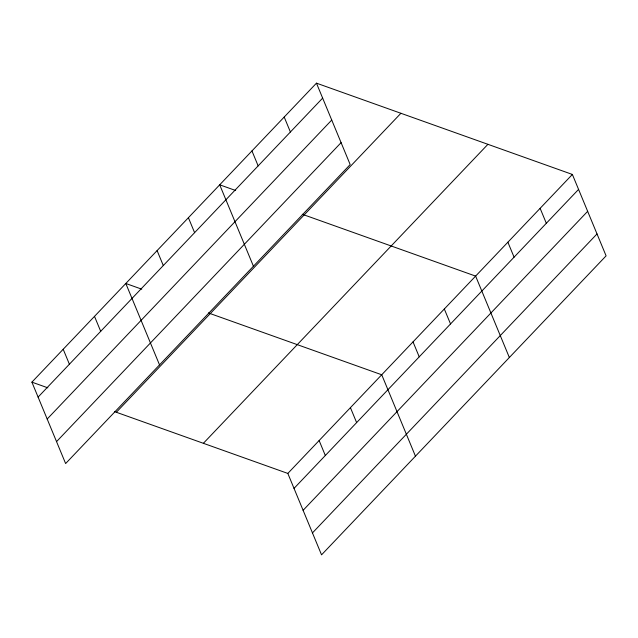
<?xml version="1.0" encoding="UTF-8"?>
<svg xmlns="http://www.w3.org/2000/svg" width="638" height="638" viewBox="0 0 638 638"><rect width="100%" height="100%" fill="white"/><g stroke="black" fill="none" stroke-linecap="round" stroke-linejoin="round"><path stroke-width="0.96" d="M316.456 83.155L350.174 164.572L65.626 463.555L31.9 382.146L316.456 83.155L572.374 174.445L606.1 255.854L321.544 554.845L287.826 473.428L114.481 411.598M38.097 397.099L322.645 98.116M47.18 419.03L331.736 120.048M56.543 441.624L341.091 142.641M116.355 412.268L400.911 113.277M203.37 443.306L487.918 144.316M287.826 473.428L572.374 174.445M294.022 488.389L578.57 189.406M303.106 510.32L587.654 211.33M312.461 532.913L597.016 233.931M235.653 190.499L219.703 184.813L253.43 266.221M302.284 214.264L475.629 276.102L509.355 357.511M141.756 289.166L125.806 283.479L159.524 364.888M208.379 312.931L381.731 374.769L415.45 456.178M31.9 382.146L47.85 387.832M540.131 208.331L546.327 223.284M507.88 242.217L514.076 257.17M444.327 308.991L450.524 323.945M413.025 341.88L419.222 356.833M284.205 117.041L290.402 132.002M251.954 150.927L258.151 165.888M350.429 407.65L356.626 422.611M319.128 440.539L325.324 455.5M188.401 217.702L194.598 232.663M157.1 250.59L163.296 265.552M94.504 316.368L100.7 331.321M63.202 349.257L69.398 364.21"/></g></svg>
